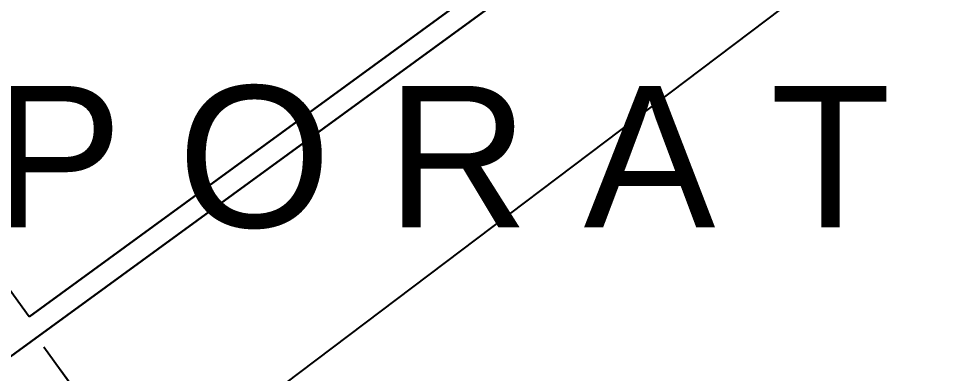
# Model space of a CAD drawing. Header units: metres. Extents: x 325024 to 7190115, y 7391967 to 10157759.
# Drawn here: x 326085.27 to 326094.06, y 7392812.7 to 7392816.06 of the extents above; entities that cross this region are included whole.
import ezdxf

# ---------------------------------------------------------------- set-up
doc = ezdxf.new("R2010")
doc.units = ezdxf.units.M
for name, color, linetype, lineweight in [('linagrossa', 7, 'Continuous', 25), ('madeira', 22, 'Continuous', 15), ('PAREDE EXTERNA', 6, 'Continuous', 30), ('PAREDE INTERNA', 181, 'Continuous', 25), ('PISO', 254, 'Continuous', 9)]:
    doc.layers.add(name, color=color, linetype=linetype, lineweight=lineweight)
doc.styles.get("Standard").update_dxf_attribs({"font": 'arial.ttf'})

msp = doc.modelspace()

# ---------------------------------------------------------------- linework, layer by layer
at = {"layer": 'linagrossa'}
msp.add_line((326105.1306, 7392825.6842), (326082.9831, 7392808.976), dxfattribs=at)
at = {"layer": 'madeira'}
msp.add_line((326085.5114, 7392812.9492), (326086.7428, 7392811.2832), dxfattribs=at)
at = {"layer": 'PAREDE EXTERNA'}
for p, q in [((326081.1935, 7392809.9431), (326102.7428, 7392825.6464)), ((326085.373, 7392813.2362), (326090.963, 7392817.3097))]:
    msp.add_line(p, q, dxfattribs=at)
at = {"layer": 'PAREDE INTERNA'}
for p, q in [((326085.373, 7392813.2362), (326081.4762, 7392818.5838)), ((326087.7247, 7392809.9097), (326085.5103, 7392812.9484))]:
    msp.add_line(p, q, dxfattribs=at)
at = {"layer": 'PISO', "color": 3}
msp.add_line((326085.5114, 7392812.9492), (326087.9742, 7392809.6171), dxfattribs=at)

# ---------------------------------------------------------------- texts
at = {"layer": 'linagrossa'}
msp.add_text('T O R R E   C O R P O R A T I V A ', height=1.339974, dxfattribs=at).set_placement((326069.1, 7392814.0824))

doc.saveas('drawing.dxf')
